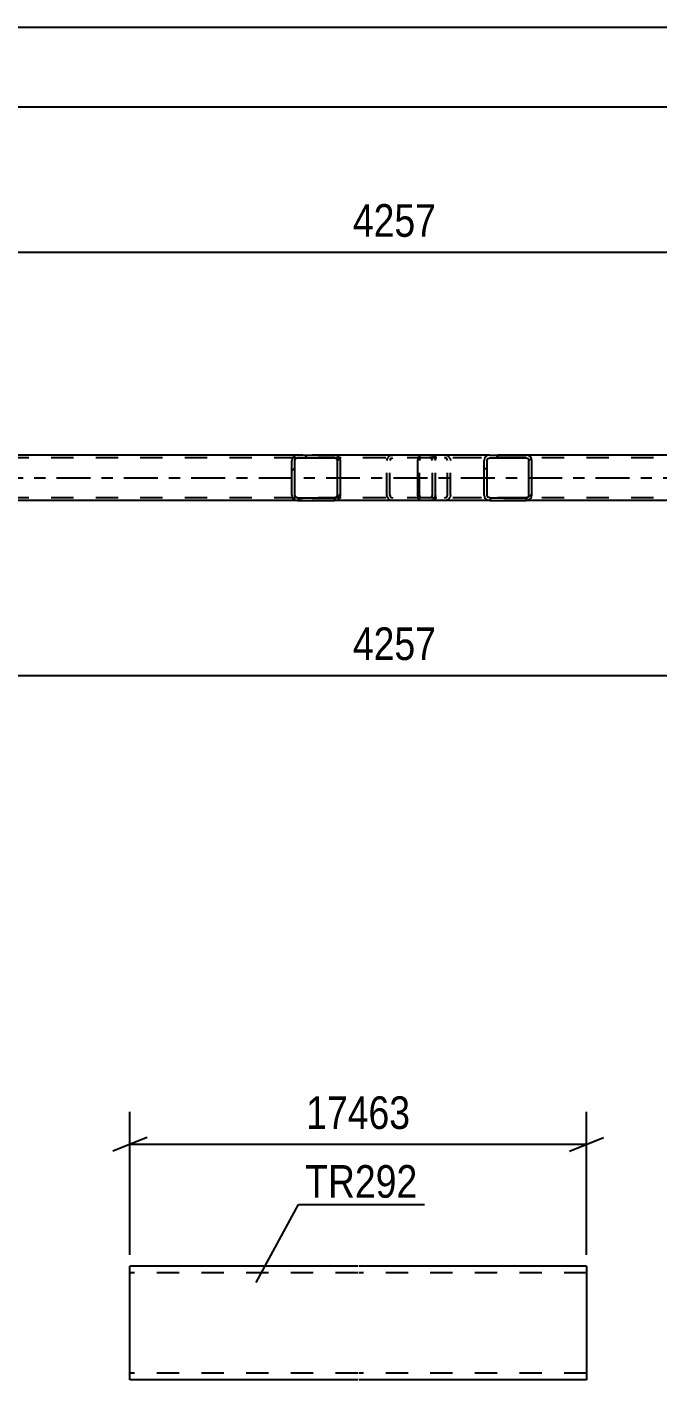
# Model space of a CAD drawing. Header units: millimetres. Extents: x 0 to 841, y 0 to 594.
# Drawn here: x 559 to 614.5, y 133.2 to 252.1 of the extents above; entities that cross this region are included whole.
import ezdxf

# ---------------------------------------------------------------- set-up
doc = ezdxf.new("R2010")
doc.units = ezdxf.units.MM
doc.linetypes.add('DXK_LINE_DOT2', pattern=[3.9198, 1.9599, -1.9599])
doc.linetypes.add('DXK_LINE_DOT3', pattern=[5.9187, 2.979, -0.9799, 0.9799, -0.9799])
doc.styles.add('Arial Narrow', font='ARIALN.TTF', dxfattribs={"height": 0.2})

# ---------------------------------------------------------------- blocks, each defined once
blk = doc.blocks.new('Part-122615341-2546 - 2515')
at = {"color": 7, "linetype": 'DXK_LINE_DOT2'}
for p, q in [((774.78, 214.21), (105.89, 214.21)), ((774.78, 214.45), (327.41, 214.45)), ((602.87, 214.45), (582.81, 214.45)), ((774.78, 210.69), (105.89, 210.69)), ((602.87, 210.45), (582.81, 210.45))]:
    blk.add_line(p, q, dxfattribs=at)
at = {"color": 2, "linetype": 'Continuous'}
for p, q in [((582.81, 214.45), (517.85, 214.45)), ((667.95, 214.45), (602.87, 214.45)), ((582.81, 210.45), (517.85, 210.45)), ((667.95, 210.45), (602.87, 210.45))]:
    blk.add_line(p, q, dxfattribs=at)
at = {"color": 7, "linetype": 'DXK_LINE_DOT3'}
blk.add_line((105.89, 212.45), (774.78, 212.45), dxfattribs=at)
blk = doc.blocks.new('Part-122615341-2747 - 2515')
at = {"linetype": 'Continuous'}
h = blk.add_hatch(dxfattribs=at)
h.set_pattern_fill('', scale=0.7, style=0, pattern_type=0)
h.set_pattern_definition([(45, (603.3366, 214.1553), (-1.57154, 1.57154), [])])
h.paths.add_polyline_path([(603.37, 213.97), (603.34, 214.16), (603.23, 214.31), (603.06, 214.42), (602.87, 214.45), (599.69, 214.45), (599.5, 214.42), (599.33, 214.31), (599.22, 214.16), (599.19, 213.97), (599.19, 210.93), (599.22, 210.75), (599.33, 210.59), (599.5, 210.49), (599.69, 210.45), (602.87, 210.45), (603.06, 210.49), (603.23, 210.59), (603.34, 210.75), (603.37, 210.93)])
h.paths.add_polyline_path([(603.1, 210.84), (603.05, 210.76), (602.97, 210.71), (602.87, 210.69), (599.69, 210.69), (599.59, 210.71), (599.51, 210.76), (599.46, 210.84), (599.44, 210.93), (599.44, 213.97), (599.46, 214.06), (599.51, 214.14), (599.59, 214.19), (599.69, 214.21), (602.87, 214.21), (602.97, 214.19), (603.05, 214.14), (603.1, 214.06), (603.12, 213.97), (603.12, 210.93)])
at = {"color": 2, "linetype": 'Continuous'}
for p, q in [((593.36, 213.97), (593.38, 214.16)), ((593.36, 210.93), (593.36, 213.97)), ((593.38, 214.16), (593.44, 214.31)), ((593.44, 214.31), (593.53, 214.42)), ((593.53, 214.42), (593.63, 214.45)), ((599.69, 214.45), (593.63, 214.45)), ((599.22, 214.16), (599.19, 213.97)), ((599.19, 210.93), (599.19, 213.97)), ((599.44, 213.97), (599.46, 214.06)), ((599.44, 210.93), (599.44, 213.97)), ((599.46, 214.06), (599.51, 214.14)), ((599.69, 214.45), (599.5, 214.42)), ((599.51, 214.14), (599.59, 214.19)), ((599.59, 214.19), (599.69, 214.21)), ((599.69, 214.45), (602.87, 214.45)), ((599.69, 214.21), (602.87, 214.21)), ((603.06, 214.42), (602.87, 214.45)), ((602.87, 214.21), (602.97, 214.19)), ((602.97, 214.19), (603.05, 214.14)), ((603.05, 214.14), (603.1, 214.06)), ((603.1, 214.06), (603.12, 213.97)), ((603.12, 210.93), (603.12, 213.97)), ((603.37, 213.97), (603.34, 214.16)), ((603.37, 210.93), (603.37, 213.97)), ((593.38, 210.75), (593.36, 210.93)), ((593.44, 210.59), (593.38, 210.75)), ((593.53, 210.49), (593.44, 210.59)), ((593.63, 210.45), (593.53, 210.49)), ((599.69, 210.45), (593.63, 210.45)), ((599.19, 210.93), (599.22, 210.75)), ((599.46, 210.84), (599.44, 210.93)), ((599.51, 210.76), (599.46, 210.84)), ((599.5, 210.49), (599.69, 210.45)), ((599.59, 210.71), (599.51, 210.76)), ((599.69, 210.69), (599.59, 210.71)), ((599.69, 210.69), (602.87, 210.69)), ((599.69, 210.45), (602.87, 210.45)), ((602.97, 210.71), (602.87, 210.69)), ((602.87, 210.45), (603.06, 210.49)), ((603.05, 210.76), (602.97, 210.71)), ((603.1, 210.84), (603.05, 210.76)), ((603.12, 210.93), (603.1, 210.84)), ((603.34, 210.75), (603.37, 210.93))]:
    blk.add_line(p, q, dxfattribs=at)
at = {"color": 7, "linetype": 'DXK_LINE_DOT2'}
for p, q in [((593.51, 214.06), (593.5, 213.97)), ((593.5, 210.93), (593.5, 213.97)), ((593.53, 214.14), (593.51, 214.06)), ((593.58, 214.19), (593.53, 214.14)), ((593.63, 214.21), (593.58, 214.19)), ((602.87, 214.21), (593.63, 214.21)), ((594.91, 214.21), (594.91, 214.45)), ((595.72, 214.45), (595.91, 214.42)), ((595.82, 214.19), (595.72, 214.21)), ((595.9, 214.14), (595.82, 214.19)), ((595.95, 214.06), (595.9, 214.14)), ((595.97, 213.97), (595.95, 214.06)), ((595.97, 210.93), (595.97, 213.97)), ((596.19, 214.16), (596.22, 213.97)), ((596.22, 210.93), (596.22, 213.97)), ((602.87, 214.45), (599.69, 214.45)), ((593.5, 210.93), (593.51, 210.84)), ((593.51, 210.84), (593.53, 210.76)), ((593.53, 210.76), (593.58, 210.71)), ((593.58, 210.71), (593.63, 210.69)), ((602.87, 210.69), (593.63, 210.69)), ((594.91, 210.45), (594.91, 210.69)), ((595.72, 210.69), (595.82, 210.71)), ((595.91, 210.49), (595.72, 210.45)), ((595.82, 210.71), (595.9, 210.76)), ((595.9, 210.76), (595.95, 210.84)), ((595.95, 210.84), (595.97, 210.93)), ((596.22, 210.93), (596.19, 210.75)), ((602.87, 210.45), (599.69, 210.45))]:
    blk.add_line(p, q, dxfattribs=at)
for centre, start, end in [((595.74, 213.96), 23.8494, 68.8059), ((595.74, 210.95), 291.1941, 336.1506)]:
    blk.add_arc(centre, 0.492, start, end, dxfattribs=at)
at = {"color": 2, "linetype": 'Continuous'}
for centre, start, end in [((599.67, 213.96), 111.1941, 156.1506), ((602.89, 213.96), 23.8494, 68.8059), ((599.67, 210.95), 203.8494, 248.8059), ((602.89, 210.95), 291.1941, 336.1506)]:
    blk.add_arc(centre, 0.492, start, end, dxfattribs=at)
blk = doc.blocks.new('Part-122615341-2758 - 2515')
at = {"linetype": 'Continuous'}
h = blk.add_hatch(dxfattribs=at)
h.set_pattern_fill('', scale=0.7, style=0, pattern_type=0)
h.set_pattern_definition([(45, (586.5188, 214.1553), (-1.57154, 1.57154), [])])
h.paths.add_polyline_path([(586.56, 213.97), (586.52, 214.16), (586.41, 214.31), (586.24, 214.42), (586.05, 214.45), (582.81, 214.45), (582.62, 214.42), (582.45, 214.31), (582.34, 214.16), (582.3, 213.97), (582.3, 210.93), (582.34, 210.75), (582.45, 210.59), (582.62, 210.49), (582.81, 210.45), (586.05, 210.45), (586.24, 210.49), (586.41, 210.59), (586.52, 210.75), (586.56, 210.93)])
h.paths.add_polyline_path([(586.28, 210.84), (586.23, 210.76), (586.14, 210.71), (586.05, 210.69), (582.81, 210.69), (582.71, 210.71), (582.63, 210.76), (582.58, 210.84), (582.56, 210.93), (582.56, 213.97), (582.58, 214.06), (582.63, 214.14), (582.71, 214.19), (582.81, 214.21), (586.05, 214.21), (586.14, 214.19), (586.23, 214.14), (586.28, 214.06), (586.3, 213.97), (586.3, 210.93)])
at = {"color": 2, "linetype": 'Continuous'}
for p, q in [((582.34, 214.16), (582.3, 213.97)), ((582.3, 210.93), (582.3, 213.97)), ((582.56, 213.97), (582.58, 214.06)), ((582.56, 210.93), (582.56, 213.97)), ((582.58, 214.06), (582.63, 214.14)), ((582.81, 214.45), (582.62, 214.42)), ((582.63, 214.14), (582.71, 214.19)), ((582.71, 214.19), (582.81, 214.21)), ((582.81, 214.45), (586.05, 214.45)), ((582.81, 214.21), (586.05, 214.21)), ((593.63, 214.45), (586.05, 214.45)), ((586.24, 214.42), (586.05, 214.45)), ((586.05, 214.21), (586.14, 214.19)), ((586.14, 214.19), (586.23, 214.14)), ((586.23, 214.14), (586.28, 214.06)), ((586.28, 214.06), (586.3, 213.97)), ((586.3, 210.93), (586.3, 213.97)), ((586.56, 213.97), (586.52, 214.16)), ((586.56, 210.93), (586.56, 213.97)), ((582.3, 210.93), (582.34, 210.75)), ((582.58, 210.84), (582.56, 210.93)), ((582.63, 210.76), (582.58, 210.84)), ((582.62, 210.49), (582.81, 210.45)), ((582.71, 210.71), (582.63, 210.76)), ((582.81, 210.69), (582.71, 210.71)), ((582.81, 210.69), (586.05, 210.69)), ((582.81, 210.45), (586.05, 210.45)), ((586.14, 210.71), (586.05, 210.69)), ((586.05, 210.45), (586.24, 210.49)), ((593.63, 210.45), (586.05, 210.45)), ((586.23, 210.76), (586.14, 210.71)), ((586.28, 210.84), (586.23, 210.76)), ((586.3, 210.93), (586.28, 210.84)), ((586.52, 210.75), (586.56, 210.93))]:
    blk.add_line(p, q, dxfattribs=at)
at = {"color": 7, "linetype": 'DXK_LINE_DOT2'}
for p, q in [((586.05, 214.45), (582.81, 214.45)), ((594.4, 214.21), (582.81, 214.21)), ((590.65, 213.97), (590.69, 214.16)), ((590.65, 210.93), (590.65, 213.97)), ((590.93, 214.06), (590.91, 213.97)), ((590.91, 210.93), (590.91, 213.97)), ((590.98, 214.14), (590.93, 214.06)), ((590.97, 214.42), (591.16, 214.45)), ((590.98, 214.14), (591, 214.16)), ((591, 214.16), (591.06, 214.19)), ((591.06, 214.19), (591.16, 214.21)), ((594.4, 214.45), (593.63, 214.45)), ((594.4, 214.45), (594.59, 214.42)), ((594.49, 214.19), (594.4, 214.21)), ((594.58, 214.14), (594.49, 214.19)), ((594.63, 214.06), (594.58, 214.14)), ((594.65, 213.97), (594.63, 214.06)), ((594.65, 210.93), (594.65, 213.97)), ((594.87, 214.16), (594.91, 213.97)), ((594.91, 210.93), (594.91, 213.97)), ((594.4, 210.69), (582.81, 210.69)), ((586.05, 210.45), (582.81, 210.45)), ((590.69, 210.75), (590.65, 210.93)), ((590.91, 210.93), (590.93, 210.84)), ((590.93, 210.84), (590.98, 210.76)), ((591.16, 210.45), (590.97, 210.49)), ((590.98, 210.76), (591.06, 210.71)), ((591.06, 210.71), (591.16, 210.69)), ((594.4, 210.45), (593.63, 210.45)), ((594.4, 210.69), (594.49, 210.71)), ((594.59, 210.49), (594.4, 210.45)), ((594.49, 210.71), (594.58, 210.76)), ((594.58, 210.76), (594.63, 210.84)), ((594.63, 210.84), (594.65, 210.93)), ((594.91, 210.93), (594.87, 210.75))]:
    blk.add_line(p, q, dxfattribs=at)
at = {"color": 2, "linetype": 'Continuous'}
for centre, start, end in [((582.79, 213.95), 110.7583, 155.68), ((586.07, 213.95), 24.32, 69.2417), ((582.79, 210.95), 204.32, 249.2417), ((586.07, 210.95), 290.7583, 335.68)]:
    blk.add_arc(centre, 0.496, start, end, dxfattribs=at)
at = {"color": 7, "linetype": 'DXK_LINE_DOT2'}
for centre, start, end in [((591.14, 213.95), 110.7583, 155.68), ((594.42, 213.95), 24.32, 69.2417), ((591.14, 210.95), 204.32, 249.2417), ((594.42, 210.95), 290.7583, 335.68)]:
    blk.add_arc(centre, 0.496, start, end, dxfattribs=at)
blk = doc.blocks.new('Part-122615341-5967 - 5960')
at = {"color": 2, "linetype": 'Continuous'}
for p, q in [((588.08, 143.2), (568.08, 143.2)), ((568.08, 133.29), (568.08, 143.2)), ((608.18, 143.2), (588.18, 143.2)), ((608.18, 143.2), (608.18, 133.2)), ((568.08, 133.2), (568.08, 133.29)), ((588.08, 133.2), (568.08, 133.2)), ((608.18, 133.2), (588.18, 133.2))]:
    blk.add_line(p, q, dxfattribs=at)
at = {"color": 7, "linetype": 'DXK_LINE_DOT2'}
for p, q in [((588.08, 142.6), (568.08, 142.6)), ((608.18, 142.6), (588.18, 142.6)), ((568.08, 133.8), (568.08, 133.85)), ((588.08, 133.8), (568.08, 133.8)), ((608.18, 133.8), (588.18, 133.8)), ((608.18, 133.8), (608.18, 133.85))]:
    blk.add_line(p, q, dxfattribs=at)
blk = doc.blocks.new('StraightDimension-122615341-2884 - 2515')
at = {"color": 7, "linetype": 'Continuous'}
blk.add_line((506.18, 232.28), (676.45, 232.28), dxfattribs=at)
at = {"color": 0}
blk.add_wipeout([(595.57, 233.03), (595.57, 237.23), (587.06, 237.23), (587.06, 233.03)], dxfattribs=at)
at = {"color": 3, "style": 'Arial Narrow'}
blk.add_text('4257', height=2.863, dxfattribs=at).set_placement((587.66, 233.63))
blk = doc.blocks.new('StraightDimension-122615341-2818 - 2515')
at = {"color": 7, "linetype": 'Continuous'}
blk.add_line((506.18, 195.1), (676.45, 195.1), dxfattribs=at)
at = {"color": 0}
blk.add_wipeout([(595.57, 195.85), (595.57, 200.05), (587.06, 200.05), (587.06, 195.85)], dxfattribs=at)
at = {"color": 3, "style": 'Arial Narrow'}
blk.add_text('4257', height=2.863, dxfattribs=at).set_placement((587.66, 196.45))
blk = doc.blocks.new('StraightDimension-122615341-2899 - 2515')
at = {"color": 7, "linetype": 'Continuous'}
blk.add_line((105.25, 252.05), (785.64, 252.05), dxfattribs=at)
blk = doc.blocks.new('StraightDimension-122615341-2920 - 2515')
at = {"color": 7, "linetype": 'Continuous'}
blk.add_line((105.89, 245.04), (785, 245.04), dxfattribs=at)
blk = doc.blocks.new('StraightDimension-122615341-5971 - 5960')
at = {"color": 7, "linetype": 'Continuous'}
for p, q in [((568.08, 144.2), (568.08, 156.75)), ((608.18, 144.2), (608.18, 156.75)), ((569.58, 154.5), (566.58, 153.3)), ((568.08, 153.9), (608.18, 153.9)), ((606.68, 153.3), (609.68, 154.5))]:
    blk.add_line(p, q, dxfattribs=at)
at = {"color": 0}
blk.add_wipeout([(593.3, 154.65), (593.3, 158.85), (582.96, 158.85), (582.96, 154.65)], dxfattribs=at)
at = {"color": 3, "style": 'Arial Narrow'}
blk.add_text('17463', height=2.863, dxfattribs=at).set_placement((583.56, 155.25))
blk = doc.blocks.new('Mark-122615341-5963 - 5960')
at = {"color": 30, "linetype": 'Continuous'}
for p, q in [((579.17, 141.76), (582.87, 148.61)), ((582.87, 148.61), (593.94, 148.61))]:
    blk.add_line(p, q, dxfattribs=at)
at = {"color": 0}
blk.add_wipeout([(593.34, 149.21), (593.34, 152.21), (583.47, 152.21), (583.47, 149.21)], dxfattribs=at)
blk.add_wipeout([(593.34, 149.21), (593.34, 152.21), (583.47, 152.21), (583.47, 149.21)], dxfattribs=at)
at = {"color": 3, "style": 'Arial Narrow'}
blk.add_text('TR292', height=2.863, dxfattribs=at).set_placement((583.47, 149.21))

msp = doc.modelspace()

# ---------------------------------------------------------------- block references
for name in ['StraightDimension-122615341-2884 - 2515', 'Part-122615341-2546 - 2515', 'Part-122615341-2758 - 2515', 'Part-122615341-2747 - 2515', 'StraightDimension-122615341-2818 - 2515', 'StraightDimension-122615341-5971 - 5960', 'Part-122615341-5967 - 5960']:
    msp.add_blockref(name, (0, 0))

# ---------------------------------------------------------------- next in the draw order: block references
for name in ['StraightDimension-122615341-2899 - 2515', 'Mark-122615341-5963 - 5960']:
    msp.add_blockref(name, (0, 0))

# ---------------------------------------------------------------- next in the draw order: block references
msp.add_blockref('StraightDimension-122615341-2920 - 2515', (0, 0))

doc.saveas('drawing.dxf')
